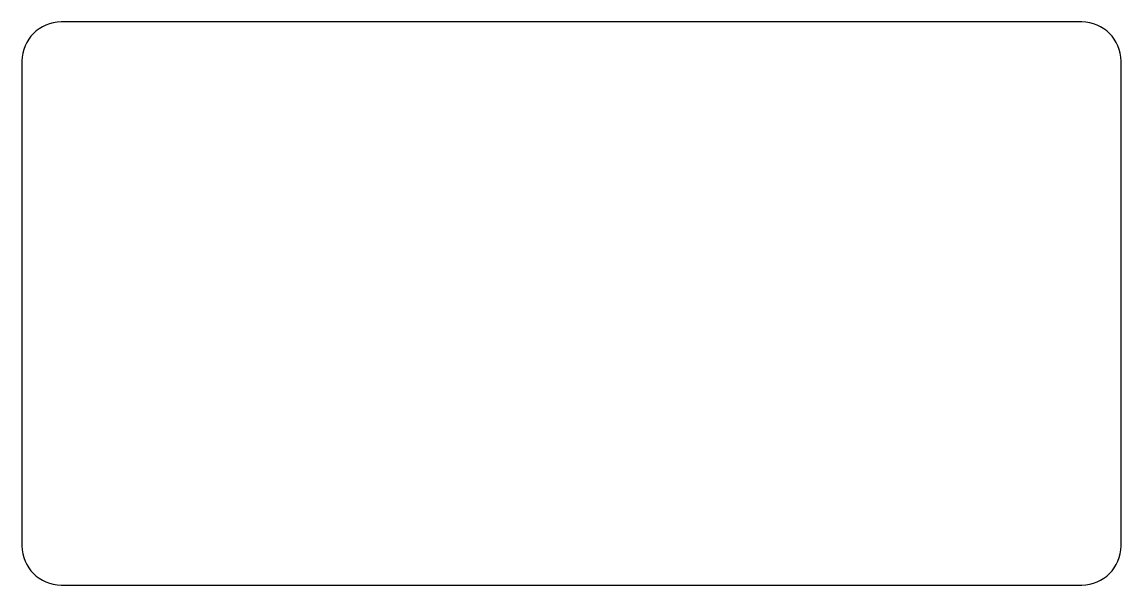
# Model space of a CAD drawing. Header units: millimetres. Extents: x -26.5 to 26.8, y 28.7 to 56.
import ezdxf

# ---------------------------------------------------------------- set-up
doc = ezdxf.new("R2010")
doc.units = ezdxf.units.MM
doc.layers.get('0').update_dxf_attribs({"linetype": 'CONTINUOUS'})

msp = doc.modelspace()

# ---------------------------------------------------------------- linework, layer by layer
for p, q in [((24.882, 56.034), (-24.618, 56.034)), ((-26.518, 54.134), (-26.518, 30.634)), ((26.782, 30.634), (26.782, 54.134)), ((-24.618, 28.734), (24.882, 28.734))]:
    msp.add_line(p, q)
for centre, start, end in [((-24.618, 54.134), 90, 180), ((24.882, 54.134), 0, 90), ((-24.618, 30.634), 180, 270), ((24.882, 30.634), -90, 0)]:
    msp.add_arc(centre, 1.9, start, end)

doc.saveas('drawing.dxf')
